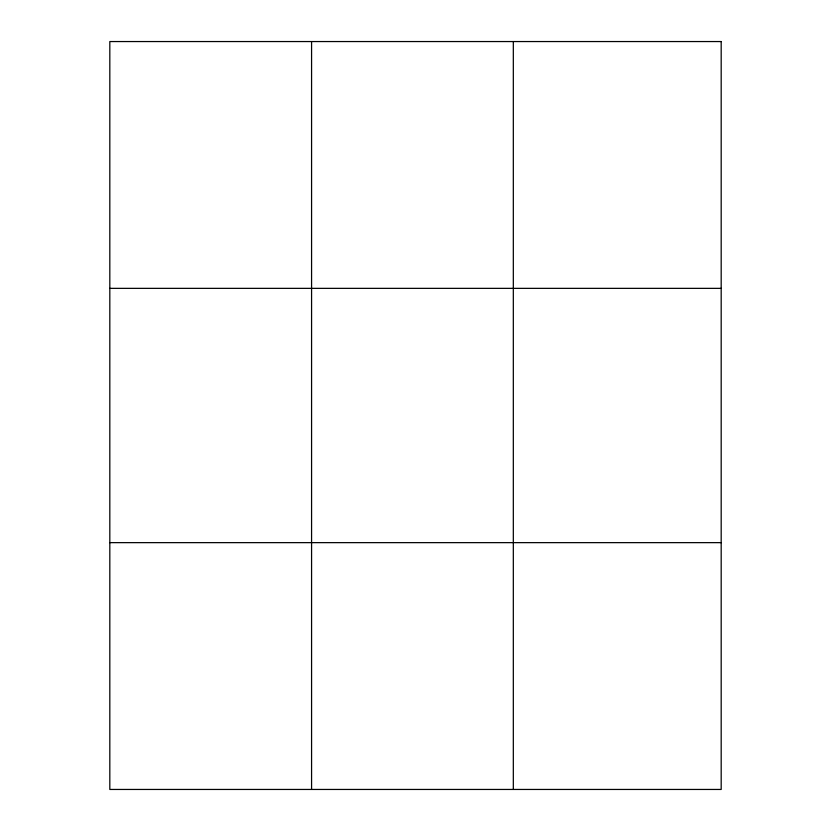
<?xml version="1.0" encoding="UTF-8"?>
<svg xmlns="http://www.w3.org/2000/svg" width="831" height="831" viewBox="0 0 831 831"><rect width="100%" height="100%" fill="white"/><g stroke="black" fill="none" stroke-linecap="round" stroke-linejoin="round"><path stroke-width="1.25" d="M311.573 41.55L311.573 789.45M513.319 41.55L513.319 789.45M109.817 288.357L721.183 288.357M109.817 542.643L721.183 542.643M721.183 41.55L721.183 789.45L109.817 789.45L109.817 41.55L721.183 41.55"/></g></svg>
